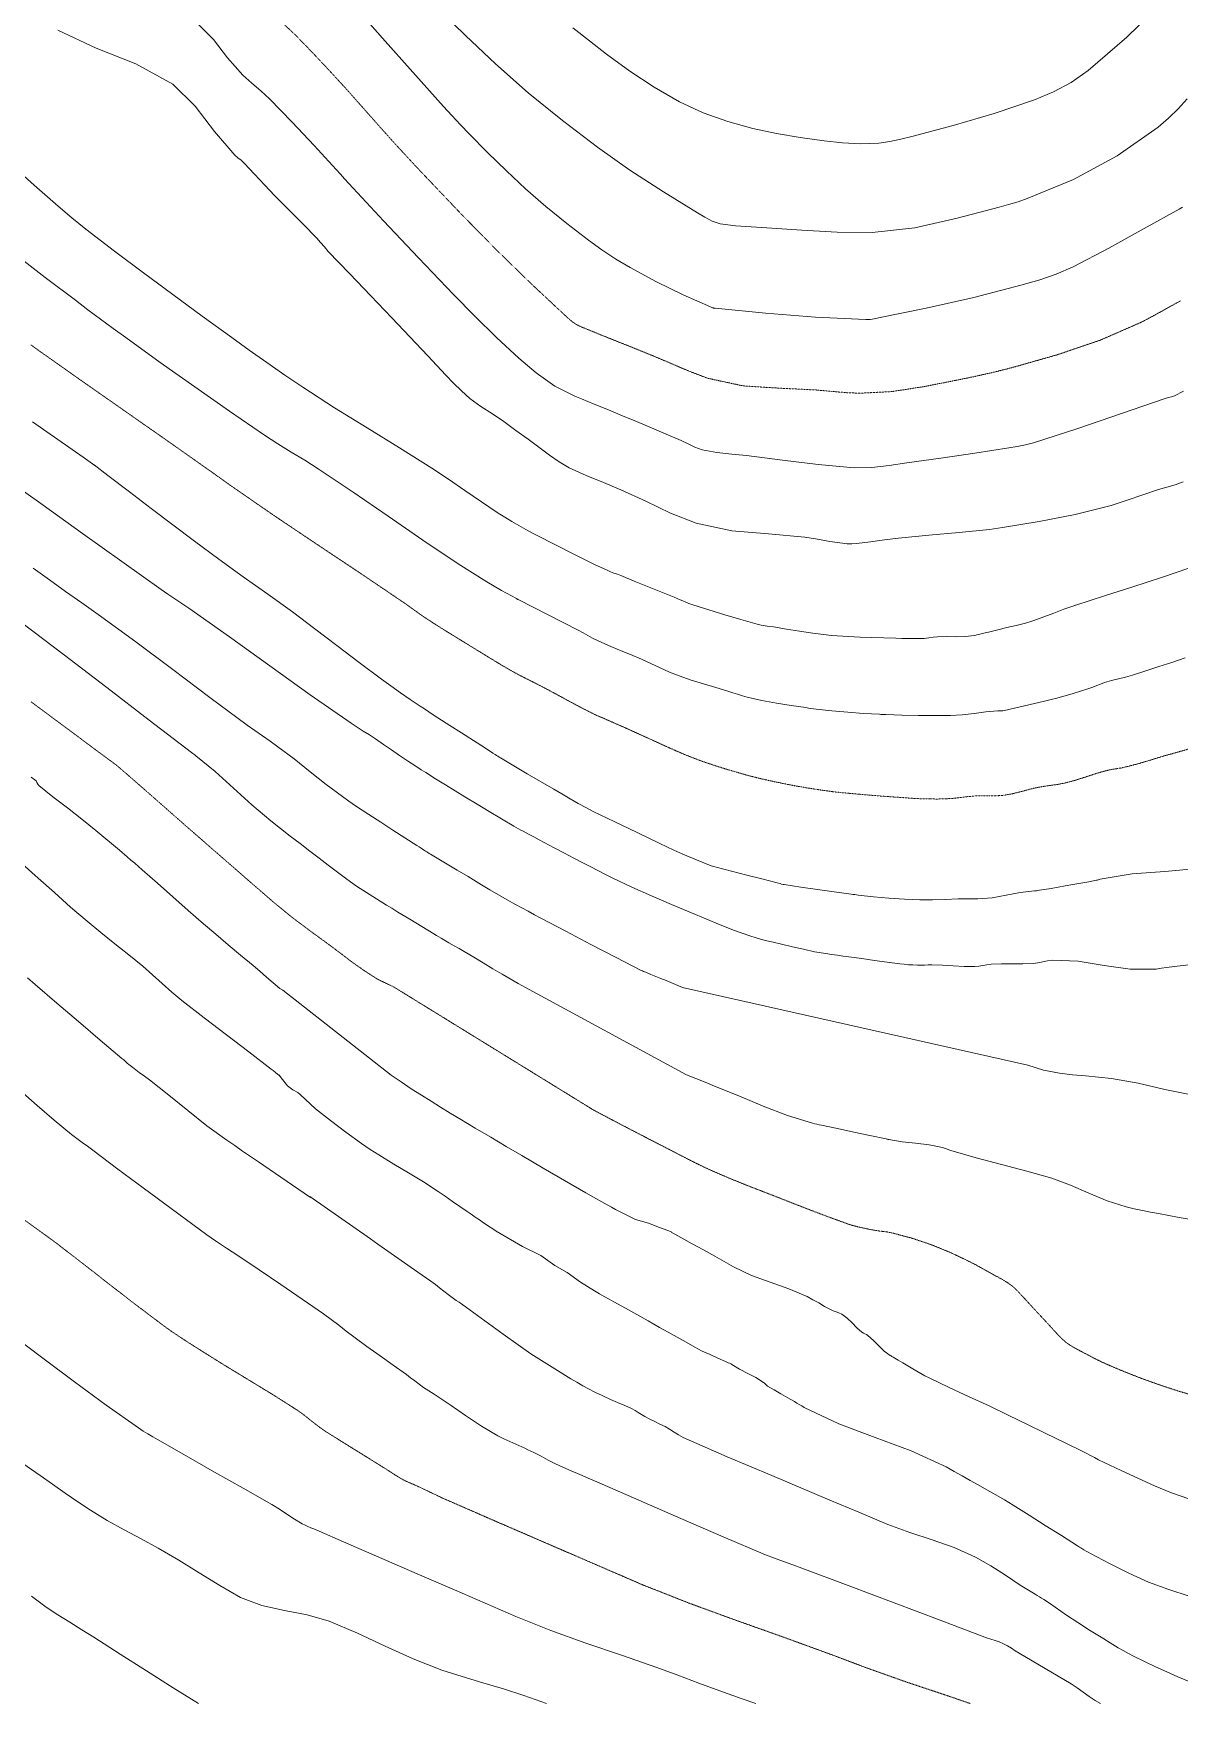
# Model space of a CAD drawing. Header units: inches. Extents: x 2775 to 10242, y 1417 to 8468.
# Drawn here: x 7697 to 9331, y 1417 to 3798 of the extents above; entities that cross this region are included whole.
import ezdxf

# ---------------------------------------------------------------- set-up
doc = ezdxf.new("R2010")
doc.units = ezdxf.units.IN
doc.header["$LTSCALE"] = 0.5
doc.header["$MEASUREMENT"] = 0
doc.linetypes.add('HIDDEN', pattern=[0.375, 0.25, -0.125])
doc.layers.add('VX-TOPO-MAJR', color=1, linetype='HIDDEN', lineweight=20)
doc.layers.add('VX-TOPO-MINR', color=7, linetype='CONTINUOUS', lineweight=5)

msp = doc.modelspace()

# ---------------------------------------------------------------- linework, layer by layer
at = {"layer": 'VX-TOPO-MAJR'}
for points in [[(8049.5, 3815.9), (8070.2, 3796.6), (8093.8, 3772.2), (8117.1, 3747.5), (8140.1, 3722.5), (8164.7, 3694.9), (8189.2, 3667.1), (8214, 3639.5), (8244.7, 3606.3), (8275.9, 3573.5), (8307.1, 3540.7), (8356.7, 3490.2), (8407.3, 3440.9), (8459.2, 3392.4), (8464.6, 3387.8), (8470.5, 3383.7), (8476.8, 3380.5), (8511.4, 3366.4), (8546.1, 3352.6), (8580.7, 3338.6), (8606.4, 3327.7), (8632.1, 3316.7), (8658.4, 3306.7), (8709.2, 3295.8), (8761.3, 3292.6), (8813.6, 3290), (8834.1, 3288.1), (8854.7, 3286.3), (8875.2, 3285.4), (8921, 3287.8), (8966.7, 3294.9), (9012.1, 3303.8), (9040.3, 3309.6), (9068.3, 3315.9), (9096.2, 3323.1), (9157.8, 3340.7), (9218.3, 3361.3), (9277, 3387), (9291.5, 3394.7), (9305.9, 3402.6), (9320.1, 3410.6), (9332.7, 3417.4)], [(8049.5, 3815.9), (8070.2, 3796.6), (8093.8, 3772.2), (8117.1, 3747.5), (8140.1, 3722.5), (8164.7, 3694.9), (8189.2, 3667.1), (8214, 3639.5), (8244.7, 3606.3), (8275.9, 3573.5), (8307.1, 3540.7), (8356.7, 3490.2), (8407.3, 3440.9), (8459.2, 3392.4), (8464.6, 3387.8), (8470.5, 3383.7), (8476.8, 3380.5), (8511.4, 3366.4), (8546.1, 3352.6), (8580.7, 3338.6), (8606.4, 3327.7), (8632.1, 3316.7), (8658.4, 3306.7), (8709.2, 3295.8), (8761.3, 3292.6), (8813.6, 3290), (8834.1, 3288.1), (8854.7, 3286.3), (8875.2, 3285.4), (8921, 3287.8), (8966.7, 3294.9), (9012.1, 3303.8), (9040.3, 3309.6), (9068.3, 3315.9), (9096.2, 3323.1), (9157.8, 3340.7), (9218.3, 3361.3), (9277, 3387), (9291.5, 3394.7), (9305.9, 3402.6), (9320.1, 3410.6), (9332.7, 3417.4)], [(9354.8, 2781.1), (9309.5, 2768.5), (9290.5, 2762.7), (9271.5, 2757), (9252.4, 2752.1), (9246.6, 2750.9), (9240.7, 2750), (9234.8, 2749), (9229, 2747.9), (9213.2, 2743.6), (9197.6, 2738.5), (9182, 2733.5), (9166.2, 2729.3), (9157.3, 2727.7), (9148.4, 2726.5), (9139.4, 2725.2), (9130.6, 2723.8), (9118.1, 2721), (9105.8, 2717.6), (9093.4, 2714.5), (9080.9, 2712.2), (9070.5, 2711.4), (9060, 2711.4), (9049.5, 2711.6), (9039.1, 2711.2), (9028.7, 2710.2), (9018.4, 2709), (9008.1, 2707.8), (8997.7, 2707.1), (8986, 2706.8), (8974.2, 2706.9), (8962.5, 2707.2), (8950.8, 2707.8), (8937.8, 2708.7), (8924.9, 2709.6), (8912, 2710.5), (8899, 2711.5), (8886.1, 2712.6), (8873.2, 2713.7), (8860.3, 2714.9), (8847.4, 2716.1), (8835.9, 2717.3), (8824.4, 2718.9), (8812.9, 2720.6), (8801.5, 2722.4), (8786.2, 2725), (8770.9, 2727.9), (8755.7, 2731), (8740.6, 2734.3), (8731.8, 2736.3), (8723, 2738.5), (8714.3, 2740.8), (8705.6, 2743.3), (8685.9, 2749), (8666.4, 2755.1), (8647, 2761.8), (8627.9, 2769.2), (8621.1, 2772.1), (8614.3, 2775), (8607.6, 2778), (8600.8, 2781), (8589.8, 2786), (8578.7, 2791.1), (8567.7, 2796.1), (8556.6, 2801.1), (8545.2, 2806.3), (8533.7, 2811.4), (8522.3, 2816.4), (8510.8, 2821.5), (8507.6, 2822.9), (8504.3, 2824.2), (8501, 2825.5), (8497.8, 2827), (8479, 2836.5), (8460.5, 2846.4), (8442, 2856.5), (8423.4, 2866.4), (8413.1, 2871.7), (8402.7, 2876.9), (8392.4, 2882.1), (8382.2, 2887.5), (8371, 2893.9), (8359.9, 2900.5), (8348.9, 2907.2), (8337.9, 2913.9), (8320.2, 2924.8), (8302.6, 2935.6), (8284.9, 2946.5), (8267.4, 2957.5), (8264.3, 2959.5), (8261.2, 2961.5), (8258.2, 2963.5), (8255.1, 2965.5), (8248.1, 2970.4), (8241, 2975.5), (8234, 2980.5), (8227, 2985.5), (8165.6, 3027.1), (8103.9, 3068.2), (8042.3, 3109.5), (7981.3, 3151.6), (7974.1, 3156.7), (7967, 3161.8), (7959.9, 3166.9), (7952.7, 3172), (7892.2, 3214.7), (7831.6, 3257.1), (7771, 3299.5), (7710.5, 3342.2), (7704.8, 3346.2), (7699.1, 3350.4), (7693.5, 3354.5)], [(8212.2, 2438.1), (8187.7, 2449.8), (8168.7, 2462.1), (8150.3, 2475), (8147.4, 2477.2), (8144.6, 2479.4), (8141.8, 2481.6), (8139, 2483.8), (8114.6, 2502), (8090, 2519.9), (8065.6, 2538.2), (8042.1, 2557.4), (8024.3, 2572.8), (8006.5, 2588.2), (7988.7, 2603.7), (7971, 2619.2), (7961.5, 2627.4), (7952.1, 2635.6), (7942.6, 2643.9), (7933.2, 2652.1), (7911.2, 2671.3), (7889.3, 2690.6), (7867.4, 2709.9), (7845.5, 2729.1), (7840.2, 2733.7), (7834.9, 2738.3), (7829.6, 2742.9), (7824.2, 2747.5), (7821.8, 2749.6), (7819.4, 2751.7), (7816.9, 2753.8), (7814.4, 2755.8), (7784.2, 2778.2), (7754, 2800.7), (7723.8, 2823.1), (7693.7, 2845.5)], [(9108.6, 1995.9), (9105.8, 1998.9), (9102.6, 2002.4), (9099.5, 2005.7), (9096.2, 2009), (9092.7, 2012.1), (9086, 2016.9), (9079, 2021.2), (9071.8, 2025.2), (9064.5, 2029.1), (9056.6, 2033.6), (9048.7, 2038), (9040.7, 2042.4), (9032.6, 2046.6), (9005.5, 2059.6), (8977.7, 2071), (8949.4, 2080.6), (8920.3, 2088.3), (8914, 2089.5), (8907.6, 2090.3), (8901.3, 2091), (8894.9, 2092), (8885.8, 2093.9), (8876.6, 2095.8), (8867.5, 2098), (8858.6, 2100.7), (8833.5, 2109.8), (8808.6, 2119.2), (8783.8, 2128.8), (8759, 2138.5), (8735.4, 2147.7), (8711.8, 2156.9), (8688.3, 2166.4), (8665.1, 2176.4), (8649.5, 2183.6), (8634.1, 2191.3), (8618.8, 2199.1), (8603.6, 2207), (8567.7, 2225.5), (8531.9, 2244.1), (8496.2, 2262.9), (8211.9, 2438.1)], [(9032.7, 1417), (9000.7, 1428), (8941.9, 1447.6), (8883.4, 1468.4), (8870.5, 1473.3), (8857.6, 1478.1), (8844.8, 1483), (8831.9, 1487.8), (8765.3, 1512.1), (8698.5, 1535.8), (8632, 1560.1), (8566.1, 1586.1), (8560.7, 1588.4), (8555.3, 1590.8), (8549.8, 1593.1), (8544.4, 1595.5), (8477.7, 1624.3), (8411.1, 1653.1), (8344.4, 1682), (8277.8, 1711.1), (8276.7, 1711.6), (8275.5, 1712.2), (8274.4, 1712.8), (8273.3, 1713.4), (8266.5, 1716.6), (8259.7, 1719.8), (8253, 1723.1), (8246.2, 1726.3), (8240.1, 1729), (8233.9, 1731.6), (8227.8, 1734.3), (8221.8, 1737.4), (8215.9, 1741), (8210, 1744.7), (8204.2, 1748.5), (8198.4, 1752.2), (8177.1, 1765.5), (8155.8, 1778.7), (8134.6, 1791.9), (8113.3, 1805.2), (8103.1, 1812.4), (8093.2, 1820.2), (8083.4, 1828.1), (8073.2, 1835.4), (8037.3, 1858.2), (8001, 1880.3), (7964.7, 1902.4), (7928.7, 1925), (7917.8, 1932), (7907, 1939), (7896.2, 1946.2), (7885.7, 1953.6), (7846.1, 1983.4), (7806.9, 2013.7), (7767.9, 2044.2), (7728.7, 2074.4), (7722.5, 2079), (7681.1, 2108.9)], [(7745.6, 2061.4), (7728.7, 2074.4), (7722.5, 2079), (7716.2, 2083.5), (7713.1, 2085.9)], [(9353.2, 1855.5), (9327.9, 1863), (9302.9, 1871.2), (9278.1, 1880.1), (9270.3, 1883.1), (9262.5, 1886.1), (9254.7, 1889.2), (9246.9, 1892.4), (9240, 1895.3), (9233.2, 1898.2), (9226.4, 1901.2), (9219.6, 1904.3), (9214.5, 1906.7), (9209.5, 1909.2), (9204.5, 1911.8), (9199.5, 1914.5), (9189.5, 1919.7), (9179.6, 1925), (9170.2, 1931), (9161.9, 1938.2), (9157.3, 1943.1), (9152.8, 1948), (9148.3, 1953), (9143.8, 1957.9), (9139.8, 1962.2), (9135.8, 1966.5), (9131.8, 1970.8), (9127.8, 1975), (9122.3, 1981), (9116.8, 1987), (9111.3, 1993), (9108.6, 1995.9)]]:
    msp.add_lwpolyline(points, dxfattribs=at)
at = {"layer": 'VX-TOPO-MINR', "ltscale": 50}
for points in [[(8151.5, 3840.5), (8194.8, 3791.9), (8237.9, 3743), (8281.4, 3694.4), (8293.6, 3681.3), (8305.8, 3668.3), (8318.2, 3655.4), (8344.5, 3628.8), (8371.4, 3602.7), (8398.6, 3577), (8427.6, 3551.5), (8457.5, 3527.2), (8488.2, 3503.8), (8507.5, 3489.9), (8527.3, 3476.8), (8547.8, 3464.6), (8585.2, 3444.4), (8623.2, 3425.6), (8662, 3408.6), (8663, 3408.1), (8664, 3407.7), (8665, 3407.3), (8665.4, 3407.1), (8665.9, 3407), (8666.3, 3406.8), (8667.2, 3406.6), (8668.1, 3406.5), (8669, 3406.5), (8740.6, 3399.8), (8812.1, 3393.8), (8883.5, 3390.4), (8889.6, 3390.7), (8895.7, 3391.7), (8901.7, 3392.9), (8969.8, 3406.7), (9037.4, 3422.1), (9104.7, 3439.4), (9130.2, 3446.7), (9155.1, 3455.2), (9179.3, 3465.8), (9230.2, 3492.4), (9280.3, 3520.1), (9330.3, 3548.1), (9335.1, 3550.8)], [(8466.2, 3806.6), (8489.8, 3787.7), (8513.9, 3769.1), (8547.3, 3744.4), (8581.8, 3721.6), (8618.1, 3700.7), (8651.9, 3685), (8686.8, 3672.8), (8722.7, 3663.1), (8756.3, 3655.9), (8790.1, 3650.1), (8824.3, 3645.5), (8850.4, 3642.6), (8876.3, 3641.1), (8902.1, 3641.9), (8917.8, 3644.2), (8933.5, 3647.5), (8949.1, 3651.4), (9008.1, 3667.1), (9066.4, 3684.3), (9124.2, 3703.9), (9151, 3715), (9176.5, 3728.7), (9200.4, 3745.5), (9255.5, 3792.9), (9306.8, 3843.1)], [(7930.5, 3813), (7953.8, 3790), (7973.8, 3763.6), (7995.4, 3738.9), (8008.2, 3727.7), (8021.3, 3716.7), (8033.8, 3705.1), (8065.8, 3672), (8097.5, 3638.5), (8128.7, 3604.5), (8134.6, 3597.9), (8140.5, 3591.1), (8146.5, 3584.5), (8195.9, 3531.2), (8245.8, 3478.5), (8296, 3426), (8326.4, 3395.1), (8357.4, 3364.9), (8389.1, 3335.3), (8413.8, 3314.3), (8440.3, 3295.7), (8468.9, 3281.1), (8478.1, 3277.3), (8487.3, 3273.7), (8496.5, 3270), (8516.6, 3261.7), (8536.7, 3253.4), (8556.8, 3245.1), (8578.1, 3236.2), (8599.2, 3227.1), (8620.4, 3218.1), (8630.3, 3213.4), (8640.1, 3208.6), (8650.3, 3204.8), (8671.3, 3200.7), (8692.4, 3198.6), (8713.6, 3196.6), (8764.6, 3190.1), (8815.6, 3183.8), (8866.8, 3179.1), (8892, 3179.5), (8917.1, 3182.5), (8942.2, 3186.3), (8990.7, 3193), (9039.1, 3200), (9087.5, 3207.6), (9099.3, 3209.5), (9111, 3211.8), (9122.6, 3214.7), (9185.6, 3234.9), (9247.9, 3256.5), (9310.4, 3277.8), (9314.8, 3279.1), (9319.2, 3280.4), (9323.5, 3281.9), (9336.4, 3288.4)], [(8295.9, 3812), (8313.1, 3795.7), (8330.2, 3779.5), (8338.8, 3771.4), (8347.3, 3763.3), (8355.9, 3755.2), (8402.5, 3713.7), (8451.2, 3674.5), (8501, 3636.4), (8547.4, 3603.6), (8595.1, 3572.8), (8643.6, 3542.8), (8653.9, 3536.3), (8664.5, 3530.6), (8675.9, 3526.9), (8698, 3524), (8720.1, 3522.5), (8742.3, 3521.3), (8792.6, 3517.9), (8842.7, 3515), (8892.7, 3514.5), (8953.5, 3521.3), (9013.6, 3535.1), (9073.7, 3550.9), (9087.2, 3554.5), (9100.6, 3558.5), (9113.8, 3563), (9179.5, 3590.2), (9241.8, 3623.8), (9300.3, 3664.9), (9315, 3677.6), (9328.7, 3691), (9341.8, 3705.1)], [(7732.1, 3803.3), (7786.6, 3777.5), (7843.1, 3755.3), (7895.9, 3726.1), (7927.7, 3694.7), (7955, 3658.7), (7984.4, 3625), (7988.7, 3621.2), (7993.1, 3617.5), (7997.3, 3613.6), (8012.1, 3598), (8026.7, 3582.4), (8041.4, 3566.9), (8061.3, 3546.8), (8081.3, 3526.8), (8101, 3506.6), (8106.5, 3500.4), (8111.9, 3494), (8117.4, 3487.7), (8147.6, 3456), (8177.9, 3424.4), (8208.2, 3392.7), (8233.8, 3365.6), (8259.4, 3338.5), (8285, 3311.4), (8295.9, 3299.8), (8307.1, 3288.6), (8319, 3278.1), (8334.9, 3266.7), (8351.3, 3256.1), (8367.6, 3245.1), (8384.9, 3232.5), (8402.2, 3219.9), (8419.6, 3207.2), (8432.9, 3197.3), (8446.5, 3187.6), (8460.8, 3179.2), (8485.1, 3168.1), (8509.7, 3158.1), (8534.4, 3147.9), (8569.9, 3131.4), (8605.4, 3114.6), (8642, 3100.1), (8692.8, 3089.4), (8744.8, 3085.1), (8796.7, 3080.1), (8814.5, 3077.2), (8832.3, 3074.2), (8850.3, 3071.5), (8857, 3070.9), (8863.6, 3070.9), (8870.3, 3071.3), (8890.3, 3073.7), (8910.3, 3076.4), (8930.3, 3078.9), (8973.6, 3083), (9016.8, 3086.9), (9060.1, 3091.2), (9066.2, 3092), (9072.4, 3092.9), (9078.5, 3093.9), (9130.5, 3102.6), (9182.2, 3112.5), (9233.3, 3125.5), (9255.9, 3132.8), (9278.4, 3140.6), (9300.9, 3148.2), (9312.5, 3151.7), (9324.3, 3155), (9335.8, 3159.1)]]:
    msp.add_lwpolyline(points, dxfattribs=at)
at = {"layer": 'VX-TOPO-MINR'}
for points in [[(7664.8, 3612), (7698.4, 3581.9), (7732.2, 3552.1), (7751.8, 3535.5), (7771.8, 3519.4), (7792.2, 3503.7), (7812.7, 3488.2), (7854.2, 3457.1), (7895.9, 3426.2), (7937.7, 3395.5), (7979.7, 3364.9), (8004.8, 3346.9), (8030, 3329), (8055.3, 3311.3), (8080.9, 3293.9), (8126.5, 3264.4), (8172.7, 3235.9), (8219.1, 3207.6), (8265, 3178.6), (8288.7, 3162.8), (8312.2, 3146.6), (8335.8, 3130.4), (8359.5, 3114.6), (8369.2, 3108.5), (8379, 3102.5), (8388.9, 3096.7), (8398.9, 3091.1), (8410.4, 3085.1), (8422, 3079.1), (8433.6, 3073.2), (8445.2, 3067.3), (8462.5, 3058.5), (8479.7, 3049.6), (8497.1, 3041.1), (8514.7, 3032.9), (8519.6, 3030.9), (8524.6, 3029), (8529.6, 3027.2), (8534.6, 3025.3), (8553.6, 3017.6), (8572.6, 3009.9), (8591.6, 3002.2), (8610.5, 2994.4), (8614.7, 2992.7), (8618.8, 2991), (8622.9, 2989.2), (8627, 2987.5), (8628.1, 2987), (8629.2, 2986.5), (8630.3, 2986), (8631.4, 2985.5), (8632.8, 2985), (8634.2, 2984.6), (8635.7, 2984.2), (8637.1, 2983.7), (8659.9, 2976.7), (8682.7, 2969.6), (8705.6, 2962.7), (8728.6, 2956.2), (8734.4, 2954.9), (8740.2, 2953.8), (8746, 2952.9), (8751.8, 2952.1), (8770.6, 2949.1), (8789.3, 2946.2), (8808.1, 2943.4), (8827, 2941), (8834.8, 2940.2), (8842.7, 2939.5), (8850.6, 2938.9), (8858.6, 2938.5), (8875.5, 2937.7), (8892.4, 2937.1), (8909.2, 2936.5), (8926.2, 2936), (8934.8, 2935.7), (8943.4, 2935.5), (8952, 2935.5), (8960.6, 2935.5), (8966.9, 2935.9), (8973.2, 2936.6), (8979.4, 2937.4), (8985.7, 2938), (8999, 2938.4), (9012.3, 2938.2), (9025.6, 2938.4), (9038.7, 2940.1), (9043.7, 2941.3), (9048.7, 2942.4), (9053.6, 2943.6), (9058.5, 2944.8), (9071.7, 2948), (9084.8, 2951.2), (9098, 2954.4), (9111.1, 2957.6), (9114.2, 2958.4), (9117.2, 2959.3), (9120.2, 2960.3), (9123.2, 2961.2), (9137.5, 2966.4), (9151.7, 2972), (9165.9, 2977.5), (9180.3, 2982.5), (9180.9, 2982.7), (9181.6, 2982.9), (9182.3, 2983.1), (9183, 2983.3), (9223.7, 2996.3), (9264.4, 3009.5), (9305, 3022.9), (9345.6, 3036.4)], [(7671.3, 3483.6), (7714, 3450.6), (7757, 3417.9), (7774.9, 3404.5), (7792.9, 3391.1), (7810.9, 3377.8), (7829, 3364.7), (7878, 3329.3), (7927.1, 3294.3), (7976.6, 3259.7), (8026.5, 3225.6), (8045.4, 3213.4), (8064.6, 3201.5), (8083.8, 3189.8), (8102.8, 3177.7), (8152.9, 3144.2), (8202.6, 3110), (8252.2, 3075.8), (8302.4, 3042.3), (8322.9, 3029.3), (8343.5, 3016.6), (8364.4, 3004.3), (8385.6, 2992.5), (8385.8, 2992.5), (8385.9, 2992.4), (8386, 2992.3), (8386.2, 2992.2), (8386.7, 2992), (8387.1, 2991.8), (8387.6, 2991.5), (8388, 2991.3), (8409.5, 2980.4), (8430.9, 2969.4), (8452.2, 2958.4), (8473.6, 2947.4), (8480.5, 2943.7), (8487.4, 2939.9), (8494.2, 2936.2), (8501.2, 2932.7), (8516.6, 2925.6), (8532.3, 2919.2), (8548.1, 2912.8), (8563.7, 2906.3), (8577.2, 2900.2), (8590.5, 2893.9), (8603.9, 2887.7), (8617.6, 2882.3), (8634.8, 2876.5), (8652.2, 2871), (8669.6, 2865.8), (8687.1, 2860.5), (8693.9, 2858.3), (8700.8, 2856.2), (8707.7, 2854.1), (8714.7, 2852.1), (8735.3, 2847.3), (8756.1, 2843.5), (8777.1, 2840.3), (8798, 2837.1), (8801.7, 2836.5), (8805.4, 2836), (8809.1, 2835.4), (8812.9, 2834.9), (8835.3, 2832.5), (8857.8, 2830.5), (8880.3, 2828.9), (8902.9, 2827.6), (8905.1, 2827.5), (8907.4, 2827.4), (8909.6, 2827.4), (8911.9, 2827.3), (8935, 2826.6), (8958.1, 2826.1), (8981.2, 2825.8), (9004.3, 2826), (9021.1, 2827), (9038, 2828.9), (9054.8, 2830.9), (9071.6, 2832.6), (9074, 2832.7), (9076.5, 2832.6), (9078.9, 2832.7), (9081.3, 2833), (9095.6, 2836.2), (9109.9, 2839.6), (9124.1, 2843), (9138.3, 2846.5), (9142.2, 2847.4), (9146.1, 2848.4), (9149.9, 2849.3), (9153.8, 2850.2), (9165.8, 2853.4), (9177.8, 2856.9), (9189.7, 2860.6), (9201.6, 2864.5), (9207.2, 2866.5), (9212.8, 2868.6), (9218.3, 2870.8), (9224, 2872.8), (9233.9, 2875.6), (9243.9, 2878.2), (9253.9, 2880.7), (9263.8, 2883.6), (9282.6, 2889.5), (9301.3, 2895.6), (9320, 2901.7), (9338.7, 2907.9)], [(7784.6, 3182.5), (7768, 3194.2), (7731.9, 3219.5), (7695.9, 3244.7)], [(8609.8, 2634.1), (8590, 2643.4), (8557.5, 2658.9), (8524.9, 2674.6), (8515, 2679.4), (8505, 2684.1), (8495.1, 2689), (8485.3, 2694.1), (8473.6, 2700.6), (8462, 2707.3), (8450.5, 2714), (8438.9, 2720.7), (8419.8, 2731.8), (8400.7, 2742.9), (8381.7, 2754.1), (8362.7, 2765.4), (8360.9, 2766.6), (8359.1, 2767.7), (8357.2, 2768.9), (8355.4, 2770.1), (8352, 2772.4), (8348.5, 2774.7), (8345, 2777), (8341.6, 2779.3), (8324.6, 2790.2), (8307.5, 2801), (8290.5, 2811.8), (8273.5, 2822.7), (8267.1, 2826.9), (8260.8, 2831), (8254.5, 2835.2), (8248.3, 2839.4), (8234.3, 2848.8), (8220.5, 2858.3), (8206.7, 2868), (8193.1, 2877.8), (8161.2, 2901.5), (8129.5, 2925.6), (8098, 2949.7), (8066.2, 2973.6), (8031.3, 2998.8), (7996.2, 3023.7), (7961.2, 3048.8), (7926.6, 3074.3), (7895.6, 3097.7), (7864.8, 3121.2), (7834, 3144.8), (7803.1, 3168.3), (7783.5, 3183.1)], [(9369, 2473.4), (9327.2, 2468.5), (9319.8, 2467.5), (9312.3, 2466.5), (9304.9, 2465.4), (9297.4, 2464.4), (9260.5, 2464.2), (9223.5, 2469.6), (9186.4, 2475.6), (9149.5, 2477), (9142.6, 2476.2), (9135.8, 2474.8), (9129, 2473.4), (9122.2, 2472.5), (9107.2, 2471.9), (9092.1, 2471.9), (9077.1, 2471.9), (9062.1, 2471.3), (9056.3, 2470.5), (9050.6, 2469.4), (9044.8, 2468.4), (9039, 2467.9), (9023.7, 2468.1), (9008.3, 2469), (8993, 2469.9), (8977.7, 2470.4), (8972.5, 2470.3), (8967.4, 2470.1), (8962.2, 2469.9), (8957.1, 2470), (8950.8, 2470.2), (8944.5, 2470.6), (8938.2, 2471.1), (8932, 2471.8), (8913.9, 2474.3), (8895.8, 2476.7), (8877.7, 2479.2), (8859.6, 2481.7), (8851.3, 2482.8), (8843, 2484), (8834.7, 2485.2), (8826.4, 2486.4), (8810.5, 2489.1), (8794.8, 2492.5), (8779, 2496.1), (8763.3, 2499.8), (8751.7, 2502.5), (8740, 2505.3), (8728.5, 2508.4), (8717, 2512), (8696.3, 2519.5), (8675.8, 2527.5), (8655.5, 2536), (8635.3, 2544.6), (8606.8, 2556.6), (8578.3, 2568.7), (8550, 2581.2), (8522, 2594.4), (8511.7, 2599.5), (8501.5, 2604.7), (8491.4, 2609.9), (8481.2, 2615.2), (8467.2, 2622.6), (8453.2, 2630), (8439.2, 2637.4), (8425.3, 2644.8), (8417.8, 2648.8), (8410.3, 2652.8), (8402.8, 2656.8), (8395.3, 2660.8), (8391.9, 2662.6), (8388.5, 2664.5), (8385.1, 2666.3), (8381.7, 2668.2), (8364.1, 2678.4), (8346.7, 2688.8), (8329.4, 2699.4), (8312.1, 2710), (8298.2, 2718.5), (8284.3, 2727.1), (8270.4, 2735.7), (8256.6, 2744.4), (8250, 2748.6), (8243.4, 2752.8), (8236.9, 2757), (8230.3, 2761.3), (8218.9, 2769), (8207.5, 2776.8), (8196.2, 2784.6), (8184.7, 2792.4), (8176, 2798.1), (8167.3, 2803.7), (8158.5, 2809.3), (8149.9, 2815.1), (8091.7, 2855.5), (8034, 2896.8), (7976.5, 2938.2), (7918.5, 2979), (7908.7, 2985.7), (7898.8, 2992.3), (7888.9, 2998.9), (7879.1, 3005.7), (7823, 3045.5), (7767.1, 3085.6), (7711.2, 3125.8), (7655.1, 3165.8)], [(8316.9, 2596.1), (8301, 2605.5), (8281.9, 2616.9), (8262.9, 2628.3), (8261.2, 2629.3), (8259.5, 2630.4), (8257.8, 2631.4), (8256.1, 2632.5), (8253, 2634.5), (8249.9, 2636.5), (8246.8, 2638.5), (8243.7, 2640.5), (8226.6, 2651.6), (8209.4, 2662.6), (8192.2, 2673.7), (8175.1, 2684.7), (8165.6, 2691), (8156.1, 2697.3), (8146.8, 2703.8), (8137.5, 2710.3), (8114.2, 2727.7), (8091.5, 2745.8), (8068.7, 2763.9), (8045.6, 2781.4), (8034.7, 2789.2), (8023.8, 2796.8), (8012.8, 2804.5), (8002, 2812.2), (7948.8, 2851.7), (7895.9, 2891.5), (7842.9, 2931.1), (7789.4, 2970), (7766.2, 2986.4), (7743, 3002.9), (7719.8, 3019.4), (7696.6, 3035.9)], [(7680.6, 2957.9), (7741.4, 2912.1), (7801.8, 2865.8), (7862.1, 2819.3), (7922.6, 2773), (7924.1, 2771.9), (7925.7, 2770.7), (7927.2, 2769.6), (7928.7, 2768.5), (7956, 2746), (7982.2, 2722.2), (8008.4, 2698.3), (8035.5, 2675.6), (8049.4, 2664.8), (8063.3, 2654), (8077.2, 2643.3), (8091.2, 2632.5), (8104.3, 2622.4), (8117.4, 2612.3), (8130.5, 2602.3), (8143.8, 2592.4), (8157.6, 2582.6), (8171.7, 2573.3), (8186.1, 2564.4), (8200.5, 2555.6), (8208, 2551)], [(8052.4, 2434.2), (8048.5, 2436.6), (8038.8, 2444.7), (8029.2, 2453), (8019.7, 2461.3), (8010.1, 2469.5), (7992.5, 2484.3), (7974.8, 2499.1), (7957.2, 2513.9), (7939.7, 2528.9), (7917.7, 2548), (7895.9, 2567.4), (7874.1, 2586.7), (7852.1, 2606), (7846.8, 2610.6), (7841.5, 2615.2), (7836.1, 2619.8), (7830.8, 2624.4), (7819.7, 2633.8), (7808.5, 2643.2), (7797.3, 2652.5), (7786.2, 2661.9), (7766, 2678.2), (7745.5, 2694.1), (7725, 2710), (7704.8, 2726.3), (7703.2, 2728.2), (7702, 2730.4), (7700.9, 2732.6), (7699.2, 2734.4), (7693.9, 2738.2)], [(9356.4, 2607.7), (9309.9, 2603.6), (9263.3, 2600), (9217.6, 2592.4), (9216.3, 2592), (9215, 2591.6), (9213.7, 2591.2), (9212.4, 2590.9), (9201.3, 2588.8), (9190.1, 2586.8), (9178.9, 2584.9), (9167.7, 2582.9), (9157.7, 2581.2), (9147.7, 2579.4), (9137.6, 2577.8), (9127.6, 2576.2), (9126.7, 2576.1), (9125.7, 2576.1), (9124.8, 2576.1), (9123.9, 2576.1), (9103.7, 2573.5), (9083.6, 2569.6), (9063.5, 2566.1), (9043.2, 2564.3), (9040.7, 2564.3), (9038.2, 2564.5), (9035.7, 2564.6), (9033.1, 2564.7), (9015.1, 2564.4), (8996.9, 2563.7), (8978.8, 2563.2), (8960.7, 2563.3), (8938.6, 2564.1), (8916.6, 2565.4), (8894.6, 2567.3), (8872.6, 2569.9), (8870.2, 2570.2), (8867.7, 2570.6), (8865.2, 2570.9), (8862.7, 2571.3), (8838.7, 2574.6), (8814.8, 2577.9), (8790.9, 2581.3), (8767, 2584.8), (8766.6, 2584.8), (8766.3, 2584.9), (8766, 2585), (8765.6, 2585), (8763.5, 2585.6), (8761.4, 2586.2), (8759.2, 2586.7), (8757.1, 2587.3), (8735.5, 2592.9), (8713.8, 2598.4), (8692.1, 2604), (8670.4, 2609.6), (8666.8, 2610.6), (8663.2, 2611.7), (8659.7, 2613), (8656.2, 2614.4), (8622.9, 2628.4), (8609.8, 2634.1)], [(8048.2, 2312.3), (8045.1, 2314.7), (8042.1, 2317.1), (8039, 2319.5), (8036, 2321.8), (8004.1, 2346.3), (7972.2, 2370.6), (7940.3, 2395), (7908.5, 2419.6), (7894.3, 2431.5), (7880.6, 2443.8), (7866.9, 2456.3), (7853, 2468.5), (7833.2, 2484.6), (7813.2, 2500.5), (7793.3, 2516.4), (7773.5, 2532.6), (7750.1, 2552.7), (7727, 2573.3), (7704, 2593.9), (7680.9, 2614.4)], [(8622.2, 2438.1), (8598.8, 2447.9), (8591.5, 2450.9), (8584.3, 2453.8), (8577.1, 2456.7), (8569.8, 2459.7), (8568.3, 2460.3), (8566.7, 2461), (8565.1, 2461.7), (8563.6, 2462.5), (8527.6, 2480.8), (8491.8, 2499.3), (8456.1, 2518.2), (8420.4, 2537.1), (8411.4, 2541.9), (8402.4, 2546.7), (8393.4, 2551.5), (8384.4, 2556.4), (8372.2, 2563.3), (8360, 2570.3), (8347.9, 2577.4), (8335.9, 2584.6), (8316.9, 2596.1)], [(8208, 2551), (8216.6, 2545.7), (8233.7, 2535.3), (8250.8, 2524.9), (8267.9, 2514.5), (8271.5, 2512.4), (8275, 2510.3), (8278.5, 2508.2), (8282.1, 2506.1), (8289.3, 2501.8), (8296.6, 2497.7), (8303.9, 2493.5), (8311.2, 2489.3), (8324.8, 2481.3), (8338.3, 2473.1), (8351.8, 2464.9), (8365.4, 2456.9), (8376.6, 2450.4), (8388, 2443.9), (8398.4, 2438.1)], [(8092, 2138.6), (8049.9, 2167.4), (8018, 2189.3), (8006.6, 2197.1), (7995.3, 2204.9), (7984, 2212.7), (7972.6, 2220.4), (7944.5, 2241), (7917.1, 2262.6), (7890, 2284.6), (7862.7, 2306.2), (7855.3, 2311.7), (7847.9, 2317.1), (7840.5, 2322.5), (7833.3, 2328.2), (7830.8, 2330.3), (7828.3, 2332.5), (7825.8, 2334.7), (7823.3, 2336.8), (7792.4, 2363.2), (7761.3, 2389.6), (7730.3, 2415.9), (7699.4, 2442.4), (7688.8, 2452)], [(8606.6, 2089.6), (8589.6, 2095.7), (8573.6, 2101.9), (8555.1, 2107.4), (8538.4, 2115.7), (8532.5, 2118.7), (8526.7, 2121.7), (8520.9, 2124.8), (8515.1, 2128), (8484.5, 2145.3), (8453.9, 2162.9), (8423.5, 2180.6), (8393.1, 2198.4), (8371, 2211.4), (8349, 2224.5), (8327, 2237.6), (8305, 2250.8), (8291.2, 2259.1), (8277.5, 2267.5), (8263.9, 2276), (8250.2, 2284.5), (8235.7, 2293.8), (8221.3, 2303.4), (8206.9, 2312.9), (8052.4, 2434.2)], [(8398.4, 2438.1), (8627.8, 2313.5), (8641.2, 2308.1), (8654.6, 2302.9), (8668, 2297.6), (8702.6, 2283.4), (8737.1, 2269), (8772, 2255.6), (8807.7, 2244.5), (8810.8, 2243.8), (8814, 2243.1), (8817.1, 2242.4), (8820.2, 2241.8), (8843.3, 2236.8), (8866.4, 2231.9), (8889.5, 2227), (8912.6, 2222.1), (8913.5, 2221.9), (8914.4, 2221.7), (8915.3, 2221.4), (8916.2, 2221.2), (8935.2, 2218), (8954.5, 2215.9), (8973.7, 2213.7), (8992.7, 2210.1), (8995.8, 2209.1), (8998.8, 2207.9), (9001.8, 2206.7), (9004.8, 2205.6), (9040.7, 2195.4), (9076.8, 2185.9), (9112.9, 2176.4), (9148.7, 2166), (9175.3, 2156.1), (9201.5, 2144.8), (9227.7, 2133.8), (9254.8, 2125.2), (9266.3, 2122.5), (9277.9, 2120.1), (9289.4, 2117.9), (9301, 2115.6), (9330, 2110.3), (9359.2, 2105.4)], [(9348, 2284.9), (9309.9, 2292.6), (9271.8, 2301.5), (9233.6, 2308.3), (9215.1, 2310.2), (9196.6, 2311.9), (9178, 2313.6), (9159.5, 2315.7), (9136.8, 2320.4), (9114.4, 2327.1), (8622.2, 2438.1)], [(8358.9, 2089.3), (8338.6, 2102.7), (8332.8, 2106.7), (8327, 2110.7), (8321.2, 2114.8), (8315.3, 2118.8), (8305, 2126), (8294.6, 2133.1), (8284.2, 2140.3), (8273.8, 2147.4), (8253, 2160.8), (8231.9, 2173.7), (8210.7, 2186.3), (8189.6, 2199.3), (8183.3, 2203.2), (8177, 2207.3), (8170.8, 2211.4), (8164.6, 2215.6), (8142.4, 2231.6), (8120.8, 2248.3), (8099.2, 2265.1), (8077.3, 2285.4), (8073.9, 2288.3), (8067, 2292.3), (8059.5, 2297.7), (8046.7, 2313.5)], [(7944.3, 2085.2), (7853.4, 2152.2), (7817.6, 2179.1), (7781.8, 2206), (7774.2, 2211.6), (7766.6, 2217.2), (7759, 2222.9), (7751.5, 2228.6), (7726.6, 2248.8), (7702.4, 2269.9), (7678.4, 2291.2)], [(9349.1, 1446.4), (9328.4, 1455.3), (9312.5, 1462.3), (9296.6, 1469.5), (9280.9, 1476.8), (9265.3, 1484.5), (9257.8, 1488.4), (9250.4, 1492.5), (9243.1, 1496.7), (9235.8, 1501.1), (9219.1, 1511.5), (9202.5, 1521.9), (9186, 1532.5), (9169.6, 1543.2), (9161.4, 1548.8), (9153.4, 1554.5), (9145.4, 1560.1), (9137.2, 1565.5), (9134.1, 1567.4), (9131.1, 1569.2), (9128, 1571), (9124.9, 1572.8), (9103.7, 1586.1), (9082.8, 1599.9), (9061.7, 1613.4), (9039.9, 1625.8), (9009.5, 1639.4), (8978.1, 1650.5), (8946.4, 1661), (8915.2, 1672.6), (8873.8, 1689.9), (8832.4, 1707.3), (8791, 1724.7), (8749.6, 1742.1), (8717.9, 1755.5), (8686.2, 1769), (8654.6, 1782.7), (8623.2, 1796.6), (8616.5, 1800.1), (8610.2, 1804), (8603.8, 1808.1), (8597.4, 1811.9), (8590.2, 1815.6), (8582.9, 1819.1), (8575.6, 1822.7), (8568.5, 1826.4), (8563.8, 1829.2), (8559.2, 1832.1), (8554.6, 1835), (8549.8, 1837.6), (8539.9, 1842.2), (8529.8, 1846.5), (8519.8, 1850.8), (8509.8, 1855.2), (8506.7, 1856.7), (8503.5, 1858.1), (8500.4, 1859.6), (8497.2, 1861.1), (8488.5, 1865.6), (8480, 1870.3), (8471.5, 1875.2), (8463.1, 1880.2), (8444, 1891.9), (8425.1, 1903.7), (8406.3, 1915.9), (8388, 1928.6), (8366.9, 1943.8), (8345.9, 1958.9), (8324.9, 1974.1), (8303.8, 1989.3), (8299.9, 1992), (8296.1, 1994.8), (8292.2, 1997.6), (8288.3, 2000.4), (8282.1, 2005), (8276, 2009.8), (8270, 2014.6), (8263.8, 2019.2), (8244.9, 2032.4), (8226, 2045.7), (8207.1, 2058.9), (8188.2, 2072.1), (8177.5, 2079.5), (8091, 2139.9)], [(9218, 1417), (9210.5, 1421.5), (9201.8, 1427.3), (9193.3, 1433.4), (9184.9, 1439.5), (9176.1, 1445.2), (9157.7, 1456.2), (9139.3, 1467), (9120.8, 1477.9), (9102.3, 1488.8), (9096.7, 1492.3), (9091.2, 1495.8), (9085.6, 1499.3), (9079.8, 1502.4), (9073.9, 1505), (9067.8, 1507.1), (9061.6, 1509), (9055.5, 1511), (8989.8, 1535.8), (8924, 1560.6), (8858.2, 1585.4), (8792.4, 1610.1), (8779.4, 1614.8), (8766.3, 1619.5), (8753.3, 1624.2), (8740.5, 1629.3), (8680.2, 1654.8), (8620.1, 1680.8), (8560.1, 1706.9), (8500, 1733), (8487.9, 1738.3), (8475.8, 1743.5), (8463.6, 1748.8), (8451.5, 1754), (8441.1, 1759), (8430.9, 1764.3), (8420.7, 1769.7), (8410.4, 1774.9), (8406.2, 1776.9), (8401.9, 1779), (8397.7, 1781), (8393.4, 1783), (8384.8, 1786.9), (8376.1, 1790.8), (8367.4, 1794.7), (8358.9, 1798.9), (8335.6, 1812.6), (8313.1, 1827.7), (8290.9, 1843.2), (8268.4, 1858.3), (8264.5, 1860.7), (8260.6, 1863), (8256.8, 1865.4), (8253, 1867.9), (8246.8, 1872.3), (8240.8, 1877), (8234.8, 1881.6), (8228.7, 1886.2), (8210, 1899.6), (8191.2, 1913), (8172.4, 1926.4), (8153.7, 1939.9), (8142.9, 1948.1), (8132.3, 1956.5), (8121.6, 1964.9), (8110.6, 1972.9), (8080.2, 1993.8), (8049.6, 2014.6), (8019, 2035.4), (7988.4, 2056.1), (7972.5, 2066.6), (7956.5, 2077), (7944.3, 2085.2)], [(9344.4, 1570.2), (9315.5, 1579.5), (9286.7, 1590.3), (9258.6, 1602.9), (9231, 1616.6), (9203.8, 1631.1), (9200.6, 1632.7), (9197.5, 1634.4), (9194.5, 1636.2), (9191.5, 1638), (9189.9, 1639), (9188.3, 1640), (9186.8, 1641), (9185.2, 1642), (9162.3, 1656.5), (9139.4, 1671.1), (9116.5, 1685.6), (9093.6, 1700.1), (9081.2, 1707.5), (9068.7, 1714.7), (9056.2, 1721.8), (9043.6, 1728.9), (9032.3, 1735.3), (9021, 1741.7), (9009.6, 1748.1), (8998.2, 1754.4), (8948.4, 1777.5), (8896.7, 1796.5), (8845, 1815.7), (8795.7, 1839.4), (8792.2, 1841.5), (8788.7, 1843.5), (8785.2, 1845.6), (8781.8, 1847.7), (8772.2, 1853.2), (8762.6, 1858.7), (8753, 1864.2), (8743.4, 1869.8), (8741.9, 1871), (8740.5, 1872.3), (8739.1, 1873.7), (8737.7, 1875), (8726.7, 1881.9), (8715.2, 1887.9), (8703.6, 1893.9), (8692.6, 1900.6), (8692.3, 1900.8), (8692.1, 1901), (8691.9, 1901.2), (8691.6, 1901.4), (8689.6, 1902.3), (8687.6, 1903.1), (8685.5, 1903.9), (8683.5, 1904.8), (8672.5, 1909.7), (8661.5, 1914.6), (8650.5, 1919.7), (8639.9, 1925.3), (8627.3, 1932.3), (8614.7, 1939.3), (8602.1, 1946.4), (8589.6, 1953.4), (8573.3, 1962.6), (8557.1, 1971.8), (8540.9, 1980.9), (8524.6, 1990.1), (8517.7, 1993.9), (8510.8, 1997.7), (8503.9, 2001.5), (8497, 2005.4), (8477, 2018.1), (8457.8, 2031.8), (8440.2, 2041.9), (8420.3, 2055.7), (8394.3, 2068.9), (8356.7, 2090.4)], [(9344.1, 1708.9), (9319.3, 1717.3), (9295.2, 1727.4), (9271.4, 1738.5), (9247.6, 1749.6), (9239.4, 1753.4), (9231.3, 1757.1), (9223.1, 1760.9), (9215.1, 1764.8), (9209.5, 1767.7), (9204, 1770.6), (9198.5, 1773.6), (9192.9, 1776.4), (9166.6, 1789.4), (9140.3, 1802.3), (9114, 1815.1), (9087.6, 1827.9), (9059.2, 1841.4), (9030.7, 1854.5), (9002.2, 1867.8), (8973.9, 1881.5), (8967.9, 1884.5), (8962.1, 1887.7), (8956.3, 1891), (8950.5, 1894.4), (8943.5, 1898.5), (8936.5, 1902.7), (8929.5, 1906.8), (8922.5, 1911), (8921.5, 1911.5), (8920.5, 1912.1), (8919.5, 1912.7), (8918.5, 1913.3), (8909.9, 1919.7), (8902.2, 1927.2), (8894.6, 1934.9), (8886.4, 1941.9), (8884.4, 1943.2), (8882.3, 1944.3), (8880.2, 1945.4), (8878.1, 1946.6), (8870.7, 1952.8), (8863.9, 1959.8), (8857, 1966.6), (8849.2, 1972.3), (8845.3, 1974.1), (8841.2, 1975.6), (8837.2, 1977.1), (8833.3, 1978.8), (8824.9, 1983.4), (8816.6, 1988.2), (8808.3, 1992.9), (8799.9, 1997.3), (8773.8, 2008.2), (8747.1, 2017.7), (8720.6, 2027.6), (8695.1, 2039.7), (8688.4, 2043.4), (8681.7, 2047.2), (8675.1, 2051), (8668.4, 2054.8), (8652.2, 2063.8), (8636.1, 2072.8), (8620, 2081.7), (8606.2, 2089.3)], [(9344.1, 1708.9), (9319.3, 1717.3), (9295.2, 1727.4), (9271.4, 1738.5), (9247.6, 1749.6), (9239.4, 1753.4), (9231.3, 1757.1), (9223.1, 1760.9), (9215.1, 1764.8), (9209.5, 1767.7), (9204, 1770.6), (9198.5, 1773.6), (9192.9, 1776.4), (9166.6, 1789.4), (9140.3, 1802.3), (9114, 1815.1), (9087.6, 1827.9), (9059.2, 1841.4), (9030.7, 1854.5), (9002.2, 1867.8), (8973.9, 1881.5), (8967.9, 1884.5), (8962.1, 1887.7), (8956.3, 1891), (8950.5, 1894.4), (8943.5, 1898.5), (8936.5, 1902.7), (8929.5, 1906.8), (8922.5, 1911), (8921.5, 1911.5), (8920.5, 1912.1), (8919.5, 1912.7), (8918.5, 1913.3), (8909.9, 1919.7), (8902.2, 1927.2), (8894.6, 1934.9), (8886.4, 1941.9), (8884.4, 1943.2), (8882.3, 1944.3), (8880.2, 1945.4), (8878.1, 1946.6), (8870.7, 1952.8), (8863.9, 1959.8), (8857, 1966.6), (8849.2, 1972.3), (8845.3, 1974.1), (8841.2, 1975.6), (8837.2, 1977.1), (8833.3, 1978.8), (8824.9, 1983.4), (8816.6, 1988.2), (8808.3, 1992.9), (8799.9, 1997.3), (8773.8, 2008.2), (8747.1, 2017.7), (8720.6, 2027.6), (8695.1, 2039.7), (8688.4, 2043.4), (8681.7, 2047.2), (8675.1, 2051), (8668.4, 2054.8), (8652.2, 2063.8), (8636.1, 2072.8), (8620, 2081.7), (8612.4, 2085.9)], [(8726.9, 1417), (8705.8, 1424.2), (8675.7, 1435.2), (8645.7, 1446.3), (8615.7, 1457.4), (8585.7, 1468.5), (8535.3, 1486.2), (8484.7, 1503.4), (8434.4, 1521.3), (8384.8, 1541), (8362.9, 1550.5), (8341.1, 1560), (8319.2, 1569.5), (8297.3, 1579), (8247.2, 1600.8), (8197, 1622.5), (8146.9, 1644.3), (8096.7, 1666), (8092.5, 1667.8), (8088.4, 1669.6), (8084.3, 1671.5), (8080.2, 1673.5), (8069.1, 1679.9), (8058.4, 1686.9), (8047.8, 1694.1), (8037, 1700.9), (7996.3, 1724.2), (7955.4, 1747.1), (7914.6, 1770.1), (7873.9, 1793.4), (7867.1, 1797.4), (7860.3, 1801.5), (7853.6, 1805.6), (7847, 1810), (7801, 1842.5), (7755.7, 1875.8), (7710.7, 1909.6), (7665.8, 1943.4)], [(7675.9, 1763.6), (7706.6, 1742.3), (7724.4, 1729.8), (7742.3, 1717.2), (7760.2, 1704.7), (7778.4, 1692.6), (7802, 1678.2), (7826.3, 1664.9), (7850.8, 1652.1), (7875, 1638.8), (7904.4, 1621.4), (7933.5, 1603.3), (7962.6, 1585.3), (7992.5, 1568.4), (8022.8, 1556.7), (8054.9, 1549.6), (8087.4, 1543.5), (8118.8, 1534.5), (8159, 1517.4), (8198.7, 1498.9), (8238.6, 1480.8), (8279.3, 1464.9), (8308.4, 1455.6), (8337.7, 1446.8), (8367.1, 1438), (8396.2, 1428.6), (8428.3, 1417)], [(7932.2, 1417), (7896.2, 1439.4), (7858.4, 1463.5), (7820.8, 1487.7), (7783, 1511.8), (7766, 1522.4), (7749, 1533.1), (7732, 1543.8), (7715.1, 1554.5), (7694.2, 1570.4)]]:
    msp.add_lwpolyline(points, dxfattribs=at)

doc.saveas('drawing.dxf')
